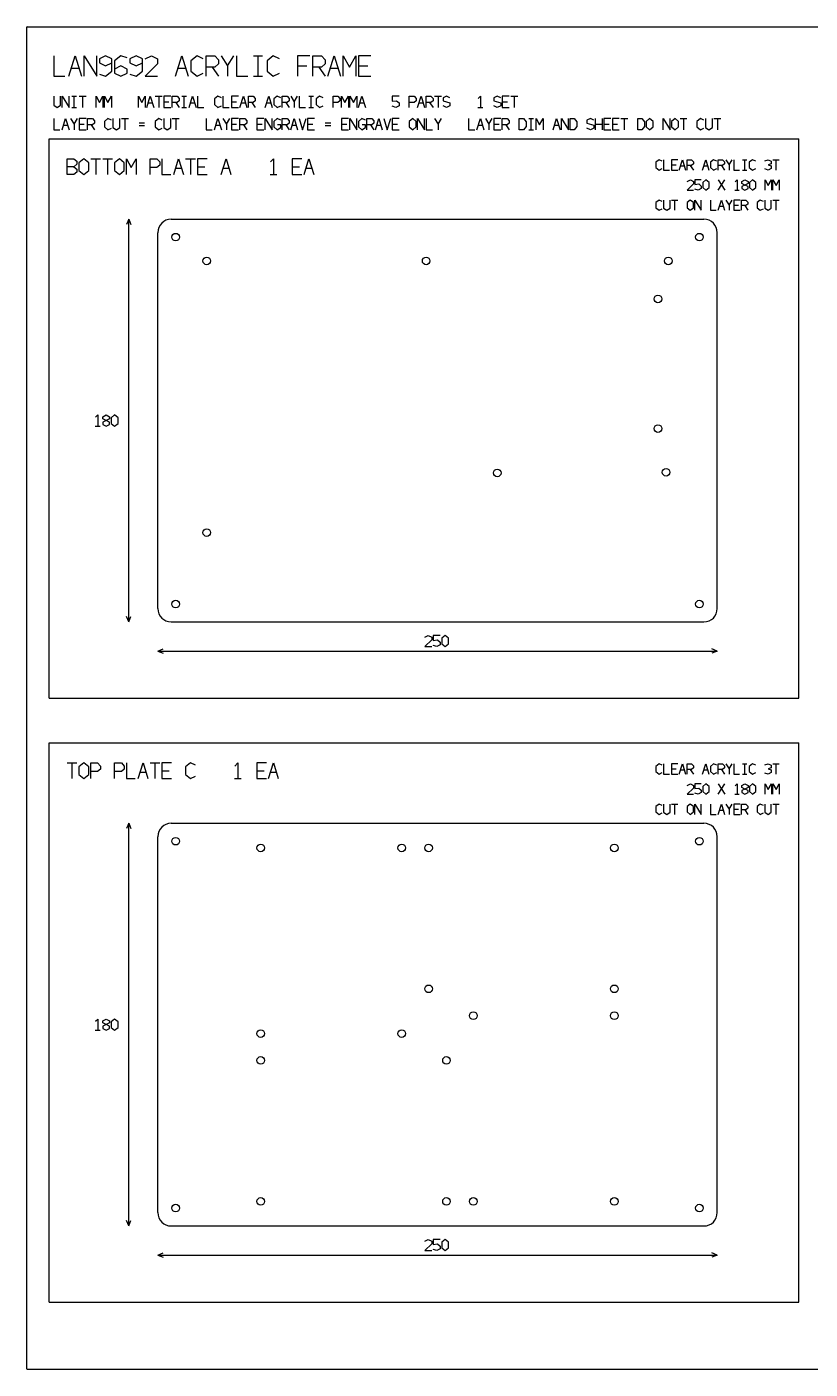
# Model space of a CAD drawing. Header units: millimetres. Extents: x 0 to 700, y 0 to 600.
# Drawn here: x 0 to 350, y 0 to 600 of the extents above; entities that cross this region are included whole.
import ezdxf

# ---------------------------------------------------------------- set-up
doc = ezdxf.new("R2010")
doc.units = ezdxf.units.MM

msp = doc.modelspace()

# ---------------------------------------------------------------- linework, layer by layer
at = {"layer": 'CUT'}
for p, q in [((64.5, 514), (302.5, 514)), ((58.5, 340), (58.5, 508)), ((308.5, 340), (308.5, 508)), ((64.5, 334), (302.5, 334)), ((64.5, 244), (302.5, 244)), ((58.5, 70), (58.5, 238)), ((308.5, 70), (308.5, 238)), ((64.5, 64), (302.5, 64))]:
    msp.add_line(p, q, dxfattribs=at)
for centre in [(66.5, 506), (300.5, 506), (80.376, 495.374), (178.42, 495.374), (286.624, 495.374), (282.007, 478.4), (282.007, 420.4), (210.17, 400.632), (285.608, 400.886), (80.376, 373.962), (66.5, 342), (300.5, 342), (66.5, 236), (104.5, 233), (167.5, 233), (179.5, 233), (262.5, 233), (300.5, 236), (179.5, 170), (262.5, 170), (199.5, 158), (262.5, 158), (104.5, 150), (167.5, 150), (104.5, 138), (187.5, 138), (66.5, 72), (104.5, 75), (187.5, 75), (199.5, 75), (262.5, 75), (300.5, 72)]:
    msp.add_circle(centre, 1.7, dxfattribs=at)
for centre, start, end in [((64.5, 508), 90, 180), ((302.5, 508), 0, 90), ((64.5, 340), 180, 270), ((302.5, 340), 270, 360), ((64.5, 238), 90, 180), ((302.5, 238), 0, 90), ((64.5, 70), 180, 270), ((302.5, 70), 270, 360)]:
    msp.add_arc(centre, 6, start, end, dxfattribs=at)
at = {"layer": 'DIM'}
for p, q in [((12, 587), (12, 578)), ((18.8076, 578), (21.5976, 587)), ((21.5976, 587), (24.3876, 578)), ((25.6152, 578), (25.6152, 587)), ((25.6152, 587), (31.1952, 578)), ((31.1952, 578), (31.1952, 587)), ((35.2128, 587), (32.4228, 585.65)), ((32.4228, 585.65), (32.4228, 583.85)), ((32.4228, 583.85), (35.2128, 582.5)), ((38.0028, 585.65), (35.2128, 587)), ((35.2128, 582.5), (38.0028, 583.85)), ((38.0028, 580.25), (38.0028, 585.65)), ((42.0204, 587), (39.2304, 584.75)), ((39.2304, 584.75), (39.2304, 579.35)), ((42.0204, 582.5), (39.2304, 581.15)), ((44.8104, 586.1), (42.0204, 587)), ((44.8104, 581.15), (42.0204, 582.5)), ((48.828, 587), (46.038, 585.65)), ((46.038, 585.65), (46.038, 583.85)), ((46.038, 583.85), (48.828, 582.5)), ((51.618, 585.65), (48.828, 587)), ((48.828, 582.5), (51.618, 583.85)), ((51.618, 580.25), (51.618, 585.65)), ((52.8456, 585.65), (55.6356, 587)), ((58.4256, 583.4), (52.8456, 578)), ((55.6356, 587), (58.4256, 585.65)), ((58.4256, 585.65), (58.4256, 583.4)), ((66.4608, 578), (69.2508, 587)), ((69.2508, 587), (72.0408, 578)), ((76.0584, 587), (73.2684, 584.75)), ((73.2684, 584.75), (73.2684, 580.25)), ((78.8484, 585.65), (76.0584, 587)), ((80.076, 578), (80.076, 587)), ((80.076, 587), (83.982, 587)), ((83.982, 582.05), (80.076, 582.05)), ((82.866, 582.05), (85.656, 578)), ((83.982, 587), (85.656, 585.2)), ((85.656, 583.4), (83.982, 582.05)), ((85.656, 585.2), (85.656, 583.4)), ((86.8836, 587), (89.6736, 582.5)), ((89.6736, 582.5), (92.4636, 587)), ((89.6736, 582.5), (89.6736, 578)), ((93.6912, 587), (93.6912, 578)), ((101.3358, 587), (105.2418, 587)), ((103.2888, 578), (103.2888, 587)), ((110.0964, 587), (107.3064, 584.75)), ((107.3064, 584.75), (107.3064, 580.25)), ((112.8864, 585.65), (110.0964, 587)), ((126.5016, 587), (120.9216, 587)), ((120.9216, 587), (120.9216, 578)), ((120.9216, 582.5), (125.1066, 582.5)), ((127.7292, 578), (127.7292, 587)), ((127.7292, 587), (131.6352, 587)), ((131.6352, 582.05), (127.7292, 582.05)), ((130.5192, 582.05), (133.3092, 578)), ((131.6352, 587), (133.3092, 585.2)), ((133.3092, 583.4), (131.6352, 582.05)), ((133.3092, 585.2), (133.3092, 583.4)), ((134.5368, 578), (137.3268, 587)), ((137.3268, 587), (140.1168, 578)), ((141.3444, 578), (141.3444, 587)), ((141.3444, 587), (144.1344, 582.05)), ((144.1344, 582.05), (146.9244, 587)), ((146.9244, 587), (146.9244, 578)), ((153.732, 587), (148.152, 587)), ((148.152, 587), (148.152, 578)), ((148.152, 582.5), (152.337, 582.5)), ((12, 578), (17.022, 578)), ((20.0352, 581.6), (23.16, 581.6)), ((32.4228, 578.9), (35.2128, 578)), ((35.2128, 578), (38.0028, 580.25)), ((39.2304, 579.35), (42.0204, 578)), ((42.0204, 578), (44.8104, 579.35)), ((44.8104, 579.35), (44.8104, 581.15)), ((46.038, 578.9), (48.828, 578)), ((48.828, 578), (51.618, 580.25)), ((52.8456, 578), (58.4256, 578)), ((67.6884, 581.6), (70.8132, 581.6)), ((73.2684, 580.25), (76.0584, 578)), ((76.0584, 578), (78.8484, 579.35)), ((93.6912, 578), (98.7132, 578)), ((101.3358, 578), (105.2418, 578)), ((107.3064, 580.25), (110.0964, 578)), ((110.0964, 578), (112.8864, 579.35)), ((135.7644, 581.6), (138.8892, 581.6)), ((148.152, 578), (153.732, 578)), ((12, 569), (12, 565)), ((12, 565), (13.55, 564)), ((13.55, 564), (15.1, 565)), ((15.1, 565), (15.1, 569)), ((15.782, 564), (15.782, 569)), ((15.782, 569), (18.882, 564)), ((18.882, 564), (18.882, 569)), ((20.029, 569), (22.199, 569)), ((20.029, 564), (22.199, 564)), ((21.114, 564), (21.114, 569)), ((23.346, 569), (26.446, 569)), ((24.896, 569), (24.896, 564)), ((30.91, 564), (30.91, 569)), ((30.91, 569), (32.46, 566.25)), ((32.46, 566.25), (34.01, 569)), ((34.01, 569), (34.01, 564)), ((34.692, 564), (34.692, 569)), ((34.692, 569), (36.242, 566.25)), ((36.242, 566.25), (37.792, 569)), ((37.792, 569), (37.792, 564)), ((49.82, 564), (49.82, 569)), ((49.82, 569), (51.37, 566.25)), ((51.37, 566.25), (52.92, 569)), ((52.92, 569), (52.92, 564)), ((53.602, 564), (55.152, 569)), ((54.284, 566), (56.02, 566)), ((55.152, 569), (56.702, 564)), ((57.384, 569), (60.484, 569)), ((58.934, 569), (58.934, 564)), ((64.266, 569), (61.166, 569)), ((61.166, 569), (61.166, 564)), ((61.166, 566.5), (63.491, 566.5)), ((61.166, 564), (64.266, 564)), ((64.948, 564), (64.948, 569)), ((64.948, 569), (67.118, 569)), ((67.118, 566.25), (64.948, 566.25)), ((66.498, 566.25), (68.048, 564)), ((67.118, 569), (68.048, 568)), ((68.048, 567), (67.118, 566.25)), ((68.048, 568), (68.048, 567)), ((69.195, 569), (71.365, 569)), ((69.195, 564), (71.365, 564)), ((70.28, 564), (70.28, 569)), ((72.512, 564), (74.062, 569)), ((73.194, 566), (74.93, 566)), ((74.062, 569), (75.612, 564)), ((76.294, 569), (76.294, 564)), ((76.294, 564), (79.084, 564)), ((85.408, 569), (83.858, 567.75)), ((83.858, 567.75), (83.858, 565.25)), ((83.858, 565.25), (85.408, 564)), ((86.958, 568.25), (85.408, 569)), ((85.408, 564), (86.958, 564.75)), ((87.64, 569), (87.64, 564)), ((87.64, 564), (90.43, 564)), ((94.522, 569), (91.422, 569)), ((91.422, 569), (91.422, 564)), ((91.422, 566.5), (93.747, 566.5)), ((91.422, 564), (94.522, 564)), ((95.204, 564), (96.754, 569)), ((95.886, 566), (97.622, 566)), ((96.754, 569), (98.304, 564)), ((98.986, 564), (98.986, 569)), ((98.986, 569), (101.156, 569)), ((101.156, 566.25), (98.986, 566.25)), ((100.536, 566.25), (102.086, 564)), ((101.156, 569), (102.086, 568)), ((102.086, 567), (101.156, 566.25)), ((102.086, 568), (102.086, 567)), ((106.55, 564), (108.1, 569)), ((107.232, 566), (108.968, 566)), ((108.1, 569), (109.65, 564)), ((111.882, 569), (110.332, 567.75)), ((110.332, 567.75), (110.332, 565.25)), ((110.332, 565.25), (111.882, 564)), ((113.432, 568.25), (111.882, 569)), ((111.882, 564), (113.432, 564.75)), ((114.114, 564), (114.114, 569)), ((114.114, 569), (116.284, 569)), ((116.284, 566.25), (114.114, 566.25)), ((115.664, 566.25), (117.214, 564)), ((116.284, 569), (117.214, 568)), ((117.214, 567), (116.284, 566.25)), ((117.214, 568), (117.214, 567)), ((117.896, 569), (119.446, 566.5)), ((119.446, 566.5), (120.996, 569)), ((119.446, 566.5), (119.446, 564)), ((121.678, 569), (121.678, 564)), ((121.678, 564), (124.468, 564)), ((125.925, 569), (128.095, 569)), ((125.925, 564), (128.095, 564)), ((127.01, 564), (127.01, 569)), ((130.792, 569), (129.242, 567.75)), ((129.242, 567.75), (129.242, 565.25)), ((129.242, 565.25), (130.792, 564)), ((132.342, 568.25), (130.792, 569)), ((130.792, 564), (132.342, 564.75)), ((136.806, 564), (136.806, 569)), ((136.806, 569), (138.976, 569)), ((138.976, 566.25), (136.806, 566.25)), ((138.976, 569), (139.906, 568)), ((139.906, 567), (138.976, 566.25)), ((139.906, 568), (139.906, 567)), ((140.588, 564), (140.588, 569)), ((140.588, 569), (142.138, 566.25)), ((142.138, 566.25), (143.688, 569)), ((143.688, 569), (143.688, 564)), ((144.37, 564), (144.37, 569)), ((144.37, 569), (145.92, 566.25)), ((145.92, 566.25), (147.47, 569)), ((147.47, 569), (147.47, 564)), ((148.152, 564), (149.702, 569)), ((148.834, 566), (150.57, 566)), ((149.702, 569), (151.252, 564)), ((166.38, 569), (163.28, 569)), ((163.28, 569), (163.28, 566.75)), ((163.28, 566.75), (165.14, 567)), ((164.83, 564), (163.28, 564.5)), ((166.38, 564.75), (164.83, 564)), ((165.14, 567), (166.38, 566)), ((166.38, 566), (166.38, 564.75)), ((170.844, 564), (170.844, 569)), ((170.844, 569), (173.014, 569)), ((173.014, 566.25), (170.844, 566.25)), ((173.014, 569), (173.944, 568)), ((173.944, 567), (173.014, 566.25)), ((173.944, 568), (173.944, 567)), ((174.626, 564), (176.176, 569)), ((175.308, 566), (177.044, 566)), ((176.176, 569), (177.726, 564)), ((178.408, 564), (178.408, 569)), ((178.408, 569), (180.578, 569)), ((180.578, 566.25), (178.408, 566.25)), ((179.958, 566.25), (181.508, 564)), ((180.578, 569), (181.508, 568)), ((181.508, 567), (180.578, 566.25)), ((181.508, 568), (181.508, 567)), ((182.19, 569), (185.29, 569)), ((183.74, 569), (183.74, 564)), ((187.522, 569), (185.972, 568.25)), ((185.972, 568.25), (185.972, 567)), ((185.972, 567), (189.072, 566)), ((187.522, 564), (185.972, 564.75)), ((189.072, 568.25), (187.522, 569)), ((189.072, 564.75), (187.522, 564)), ((189.072, 566), (189.072, 564.75)), ((201.565, 564), (203.735, 564)), ((201.72, 568), (202.65, 569)), ((202.65, 569), (202.65, 564)), ((210.214, 569), (208.664, 568.25)), ((208.664, 568.25), (208.664, 567)), ((208.664, 567), (211.764, 566)), ((210.214, 564), (208.664, 564.75)), ((211.764, 568.25), (210.214, 569)), ((211.764, 564.75), (210.214, 564)), ((211.764, 566), (211.764, 564.75)), ((215.546, 569), (212.446, 569)), ((212.446, 569), (212.446, 564)), ((212.446, 566.5), (214.771, 566.5)), ((212.446, 564), (215.546, 564)), ((216.228, 569), (219.328, 569)), ((217.778, 569), (217.778, 564)), ((12, 559), (12, 554)), ((15.782, 554), (17.332, 559)), ((17.332, 559), (18.882, 554)), ((19.564, 559), (21.114, 556.5)), ((21.114, 556.5), (22.664, 559)), ((26.446, 559), (23.346, 559)), ((23.346, 559), (23.346, 554)), ((27.128, 554), (27.128, 559)), ((27.128, 559), (29.298, 559)), ((29.298, 559), (30.228, 558)), ((30.228, 558), (30.228, 557)), ((36.242, 559), (34.692, 557.75)), ((37.792, 558.25), (36.242, 559)), ((38.474, 559), (38.474, 555)), ((41.574, 555), (41.574, 559)), ((42.256, 559), (45.356, 559)), ((43.806, 559), (43.806, 554)), ((58.934, 559), (57.384, 557.75)), ((60.484, 558.25), (58.934, 559)), ((61.166, 559), (61.166, 555)), ((64.266, 555), (64.266, 559)), ((64.948, 559), (68.048, 559)), ((66.498, 559), (66.498, 554)), ((80.076, 559), (80.076, 554)), ((83.858, 554), (85.408, 559)), ((85.408, 559), (86.958, 554)), ((87.64, 559), (89.19, 556.5)), ((89.19, 556.5), (90.74, 559)), ((94.522, 559), (91.422, 559)), ((91.422, 559), (91.422, 554)), ((95.204, 554), (95.204, 559)), ((95.204, 559), (97.374, 559)), ((97.374, 559), (98.304, 558)), ((98.304, 558), (98.304, 557)), ((105.868, 559), (102.768, 559)), ((102.768, 559), (102.768, 554)), ((106.55, 554), (106.55, 559)), ((106.55, 559), (109.65, 554)), ((109.65, 554), (109.65, 559)), ((111.882, 559), (110.332, 557.75)), ((113.432, 558.25), (111.882, 559)), ((114.114, 554), (114.114, 559)), ((114.114, 559), (116.284, 559)), ((116.284, 559), (117.214, 558)), ((117.214, 558), (117.214, 557)), ((117.896, 554), (119.446, 559)), ((119.446, 559), (120.996, 554)), ((121.678, 559), (123.228, 554)), ((123.228, 554), (124.778, 559)), ((128.56, 559), (125.46, 559)), ((125.46, 559), (125.46, 554)), ((143.688, 559), (140.588, 559)), ((140.588, 559), (140.588, 554)), ((144.37, 554), (144.37, 559)), ((144.37, 559), (147.47, 554)), ((147.47, 554), (147.47, 559)), ((149.702, 559), (148.152, 557.75)), ((151.252, 558.25), (149.702, 559)), ((151.934, 554), (151.934, 559)), ((151.934, 559), (154.104, 559)), ((154.104, 559), (155.034, 558)), ((155.034, 558), (155.034, 557)), ((155.716, 554), (157.266, 559)), ((157.266, 559), (158.816, 554)), ((159.498, 559), (161.048, 554)), ((161.048, 554), (162.598, 559)), ((166.38, 559), (163.28, 559)), ((163.28, 559), (163.28, 554)), ((172.394, 559), (170.844, 557.75)), ((173.944, 557.75), (172.394, 559)), ((174.626, 554), (174.626, 559)), ((174.626, 559), (177.726, 554)), ((177.726, 554), (177.726, 559)), ((178.408, 559), (178.408, 554)), ((182.19, 559), (183.74, 556.5)), ((183.74, 556.5), (185.29, 559)), ((197.318, 559), (197.318, 554)), ((201.1, 554), (202.65, 559)), ((202.65, 559), (204.2, 554)), ((204.882, 559), (206.432, 556.5)), ((206.432, 556.5), (207.982, 559)), ((211.764, 559), (208.664, 559)), ((208.664, 559), (208.664, 554)), ((212.446, 554), (212.446, 559)), ((212.446, 559), (214.616, 559)), ((214.616, 559), (215.546, 558)), ((215.546, 558), (215.546, 557)), ((220.01, 554), (220.01, 559)), ((220.01, 559), (221.87, 559)), ((221.87, 559), (223.11, 557.5)), ((224.257, 559), (226.427, 559)), ((225.342, 554), (225.342, 559)), ((227.574, 554), (227.574, 559)), ((227.574, 559), (229.124, 556.25)), ((229.124, 556.25), (230.674, 559)), ((230.674, 559), (230.674, 554)), ((235.138, 554), (236.688, 559)), ((236.688, 559), (238.238, 554)), ((238.92, 554), (238.92, 559)), ((238.92, 559), (242.02, 554)), ((242.02, 554), (242.02, 559)), ((242.702, 554), (242.702, 559)), ((242.702, 559), (244.562, 559)), ((244.562, 559), (245.802, 557.5)), ((251.816, 559), (250.266, 558.25)), ((250.266, 558.25), (250.266, 557)), ((253.366, 558.25), (251.816, 559)), ((254.048, 554), (254.048, 559)), ((257.148, 554), (257.148, 559)), ((260.93, 559), (257.83, 559)), ((257.83, 559), (257.83, 554)), ((264.712, 559), (261.612, 559)), ((261.612, 559), (261.612, 554)), ((265.394, 559), (268.494, 559)), ((266.944, 559), (266.944, 554)), ((272.958, 554), (272.958, 559)), ((272.958, 559), (274.818, 559)), ((274.818, 559), (276.058, 557.5)), ((278.29, 559), (276.74, 557.75)), ((279.84, 557.75), (278.29, 559)), ((284.304, 554), (284.304, 559)), ((284.304, 559), (287.404, 554)), ((287.404, 554), (287.404, 559)), ((289.636, 559), (288.086, 557.75)), ((291.186, 557.75), (289.636, 559)), ((291.868, 559), (294.968, 559)), ((293.418, 559), (293.418, 554)), ((300.982, 559), (299.432, 557.75)), ((302.532, 558.25), (300.982, 559)), ((303.214, 559), (303.214, 555)), ((306.314, 555), (306.314, 559)), ((306.996, 559), (310.096, 559)), ((308.546, 559), (308.546, 554)), ((12, 554), (14.79, 554)), ((16.464, 556), (18.2, 556)), ((21.114, 556.5), (21.114, 554)), ((23.346, 556.5), (25.671, 556.5)), ((23.346, 554), (26.446, 554)), ((29.298, 556.25), (27.128, 556.25)), ((28.678, 556.25), (30.228, 554)), ((30.228, 557), (29.298, 556.25)), ((34.692, 557.75), (34.692, 555.25)), ((34.692, 555.25), (36.242, 554)), ((36.242, 554), (37.792, 554.75)), ((38.474, 555), (40.024, 554)), ((40.024, 554), (41.574, 555)), ((50.13, 557.1), (52.61, 557.1)), ((50.13, 555.9), (52.61, 555.9)), ((57.384, 557.75), (57.384, 555.25)), ((57.384, 555.25), (58.934, 554)), ((58.934, 554), (60.484, 554.75)), ((61.166, 555), (62.716, 554)), ((62.716, 554), (64.266, 555)), ((80.076, 554), (82.866, 554)), ((84.54, 556), (86.276, 556)), ((89.19, 556.5), (89.19, 554)), ((91.422, 556.5), (93.747, 556.5)), ((91.422, 554), (94.522, 554)), ((97.374, 556.25), (95.204, 556.25)), ((96.754, 556.25), (98.304, 554)), ((98.304, 557), (97.374, 556.25)), ((102.768, 556.5), (105.093, 556.5)), ((102.768, 554), (105.868, 554)), ((110.332, 557.75), (110.332, 555.25)), ((110.332, 555.25), (111.882, 554)), ((111.882, 554), (113.432, 555)), ((113.432, 556.25), (112.037, 556.25)), ((113.432, 555), (113.432, 556.25)), ((116.284, 556.25), (114.114, 556.25)), ((115.664, 556.25), (117.214, 554)), ((117.214, 557), (116.284, 556.25)), ((118.578, 556), (120.314, 556)), ((125.46, 556.5), (127.785, 556.5)), ((125.46, 554), (128.56, 554)), ((133.334, 557.1), (135.814, 557.1)), ((133.334, 555.9), (135.814, 555.9)), ((140.588, 556.5), (142.913, 556.5)), ((140.588, 554), (143.688, 554)), ((148.152, 557.75), (148.152, 555.25)), ((148.152, 555.25), (149.702, 554)), ((149.702, 554), (151.252, 555)), ((151.252, 556.25), (149.857, 556.25)), ((151.252, 555), (151.252, 556.25)), ((154.104, 556.25), (151.934, 556.25)), ((153.484, 556.25), (155.034, 554)), ((155.034, 557), (154.104, 556.25)), ((156.398, 556), (158.134, 556)), ((163.28, 556.5), (165.605, 556.5)), ((163.28, 554), (166.38, 554)), ((170.844, 557.75), (170.844, 555.25)), ((170.844, 555.25), (172.394, 554)), ((172.394, 554), (173.944, 555.25)), ((173.944, 555.25), (173.944, 557.75)), ((178.408, 554), (181.198, 554)), ((183.74, 556.5), (183.74, 554)), ((197.318, 554), (200.108, 554)), ((201.782, 556), (203.518, 556)), ((206.432, 556.5), (206.432, 554)), ((208.664, 556.5), (210.989, 556.5)), ((208.664, 554), (211.764, 554)), ((214.616, 556.25), (212.446, 556.25)), ((213.996, 556.25), (215.546, 554)), ((215.546, 557), (214.616, 556.25)), ((221.87, 554), (220.01, 554)), ((223.11, 555.5), (221.87, 554)), ((223.11, 557.5), (223.11, 555.5)), ((224.257, 554), (226.427, 554)), ((235.82, 556), (237.556, 556)), ((244.562, 554), (242.702, 554)), ((245.802, 555.5), (244.562, 554)), ((245.802, 557.5), (245.802, 555.5)), ((250.266, 557), (253.366, 556)), ((251.816, 554), (250.266, 554.75)), ((253.366, 554.75), (251.816, 554)), ((253.366, 556), (253.366, 554.75)), ((254.048, 556.5), (257.148, 556.5)), ((257.83, 556.5), (260.155, 556.5)), ((257.83, 554), (260.93, 554)), ((261.612, 556.5), (263.937, 556.5)), ((261.612, 554), (264.712, 554)), ((274.818, 554), (272.958, 554)), ((276.058, 555.5), (274.818, 554)), ((276.058, 557.5), (276.058, 555.5)), ((276.74, 557.75), (276.74, 555.25)), ((276.74, 555.25), (278.29, 554)), ((278.29, 554), (279.84, 555.25)), ((279.84, 555.25), (279.84, 557.75)), ((288.086, 557.75), (288.086, 555.25)), ((288.086, 555.25), (289.636, 554)), ((289.636, 554), (291.186, 555.25)), ((291.186, 555.25), (291.186, 557.75)), ((299.432, 557.75), (299.432, 555.25)), ((299.432, 555.25), (300.982, 554)), ((300.982, 554), (302.532, 554.75)), ((303.214, 555), (304.764, 554)), ((304.764, 554), (306.314, 555)), ((10, 550), (345, 550)), ((10, 300), (10, 550)), ((345, 300), (345, 550)), ((18, 534), (18, 541)), ((18, 541), (21.038, 541)), ((21.038, 541), (22.34, 539.95)), ((25.4648, 541), (23.2948, 539.25)), ((27.6348, 539.25), (25.4648, 541)), ((28.5896, 541), (32.9296, 541)), ((30.7596, 541), (30.7596, 534)), ((33.8844, 541), (38.2244, 541)), ((36.0544, 541), (36.0544, 534)), ((41.3492, 541), (39.1792, 539.25)), ((43.5192, 539.25), (41.3492, 541)), ((44.474, 534), (44.474, 541)), ((44.474, 541), (46.644, 537.15)), ((46.644, 537.15), (48.814, 541)), ((48.814, 541), (48.814, 534)), ((55.0636, 534), (55.0636, 541)), ((55.0636, 541), (58.1016, 541)), ((58.1016, 541), (59.4036, 539.6)), ((60.3584, 541), (60.3584, 534)), ((65.6532, 534), (67.8232, 541)), ((67.8232, 541), (69.9932, 534)), ((70.948, 541), (75.288, 541)), ((73.118, 541), (73.118, 534)), ((80.5828, 541), (76.2428, 541)), ((76.2428, 541), (76.2428, 534)), ((86.8324, 534), (89.0024, 541)), ((89.0024, 541), (91.1724, 534)), ((108.8796, 539.6), (110.1816, 541)), ((110.1816, 541), (110.1816, 534)), ((122.9412, 541), (118.6012, 541)), ((118.6012, 541), (118.6012, 534)), ((123.896, 534), (126.066, 541)), ((126.066, 541), (128.236, 534)), ((282.49, 540.6), (281.064, 539.45)), ((283.916, 539.91), (282.49, 540.6)), ((284.5434, 540.6), (284.5434, 536)), ((290.8749, 540.6), (288.0229, 540.6)), ((288.0229, 540.6), (288.0229, 536)), ((291.5023, 536), (292.9283, 540.6)), ((292.9283, 540.6), (294.3543, 536)), ((294.9818, 536), (294.9818, 540.6)), ((294.9818, 540.6), (296.9782, 540.6)), ((296.9782, 540.6), (297.8338, 539.68)), ((301.9406, 536), (303.3666, 540.6)), ((303.3666, 540.6), (304.7926, 536)), ((306.8461, 540.6), (305.4201, 539.45)), ((308.2721, 539.91), (306.8461, 540.6)), ((308.8995, 536), (308.8995, 540.6)), ((308.8995, 540.6), (310.8959, 540.6)), ((310.8959, 540.6), (311.7515, 539.68)), ((312.379, 540.6), (313.805, 538.3)), ((313.805, 538.3), (315.231, 540.6)), ((315.8584, 540.6), (315.8584, 536)), ((319.7656, 540.6), (321.762, 540.6)), ((320.7638, 536), (320.7638, 540.6)), ((324.2433, 540.6), (322.8173, 539.45)), ((325.6693, 539.91), (324.2433, 540.6)), ((329.7762, 540.14), (331.2022, 540.6)), ((331.2022, 540.6), (332.6282, 539.91)), ((333.2556, 540.6), (336.1076, 540.6)), ((334.6816, 540.6), (334.6816, 536)), ((21.038, 537.5), (18, 537.5)), ((21.038, 534), (18, 534)), ((22.34, 538.55), (21.038, 537.5)), ((21.038, 537.5), (22.34, 536.45)), ((22.34, 535.05), (21.038, 534)), ((22.34, 539.95), (22.34, 538.55)), ((22.34, 536.45), (22.34, 535.05)), ((23.2948, 539.25), (23.2948, 535.75)), ((23.2948, 535.75), (25.4648, 534)), ((25.4648, 534), (27.6348, 535.75)), ((27.6348, 535.75), (27.6348, 539.25)), ((39.1792, 539.25), (39.1792, 535.75)), ((39.1792, 535.75), (41.3492, 534)), ((41.3492, 534), (43.5192, 535.75)), ((43.5192, 535.75), (43.5192, 539.25)), ((58.1016, 537.15), (55.0636, 537.15)), ((59.4036, 538.2), (58.1016, 537.15)), ((59.4036, 539.6), (59.4036, 538.2)), ((60.3584, 534), (64.2644, 534)), ((66.608, 536.8), (69.0384, 536.8)), ((76.2428, 537.5), (79.4978, 537.5)), ((76.2428, 534), (80.5828, 534)), ((87.7872, 536.8), (90.2176, 536.8)), ((108.6626, 534), (111.7006, 534)), ((118.6012, 537.5), (121.8562, 537.5)), ((118.6012, 534), (122.9412, 534)), ((124.8508, 536.8), (127.2812, 536.8)), ((281.064, 539.45), (281.064, 537.15)), ((281.064, 537.15), (282.49, 536)), ((282.49, 536), (283.916, 536.69)), ((284.5434, 536), (287.1102, 536)), ((288.0229, 538.3), (290.1619, 538.3)), ((288.0229, 536), (290.8749, 536)), ((292.1298, 537.84), (293.7269, 537.84)), ((296.9782, 538.07), (294.9818, 538.07)), ((296.4078, 538.07), (297.8338, 536)), ((297.8338, 538.76), (296.9782, 538.07)), ((297.8338, 539.68), (297.8338, 538.76)), ((302.5681, 537.84), (304.1652, 537.84)), ((305.4201, 539.45), (305.4201, 537.15)), ((305.4201, 537.15), (306.8461, 536)), ((306.8461, 536), (308.2721, 536.69)), ((310.8959, 538.07), (308.8995, 538.07)), ((310.3255, 538.07), (311.7515, 536)), ((311.7515, 538.76), (310.8959, 538.07)), ((311.7515, 539.68), (311.7515, 538.76)), ((313.805, 538.3), (313.805, 536)), ((315.8584, 536), (318.4252, 536)), ((319.7656, 536), (321.762, 536)), ((322.8173, 539.45), (322.8173, 537.15)), ((322.8173, 537.15), (324.2433, 536)), ((324.2433, 536), (325.6693, 536.69)), ((331.2022, 536), (329.7762, 536.46)), ((332.6282, 538.76), (331.2022, 538.3)), ((331.2022, 538.3), (332.6282, 537.84)), ((332.6282, 536.69), (331.2022, 536)), ((332.6282, 539.91), (332.6282, 538.76)), ((332.6282, 537.84), (332.6282, 536.69)), ((295.048, 530.91), (296.474, 531.6)), ((297.9, 529.76), (295.048, 527)), ((296.474, 531.6), (297.9, 530.91)), ((297.9, 530.91), (297.9, 529.76)), ((301.3794, 531.6), (298.5274, 531.6)), ((298.5274, 531.6), (298.5274, 529.53)), ((298.5274, 529.53), (300.2386, 529.76)), ((300.2386, 529.76), (301.3794, 528.84)), ((301.3794, 528.84), (301.3794, 527.69)), ((303.4329, 531.6), (302.0069, 530.45)), ((302.0069, 530.45), (302.0069, 528.15)), ((302.0069, 528.15), (303.4329, 527)), ((304.8589, 530.45), (303.4329, 531.6)), ((303.4329, 527), (304.8589, 528.15)), ((304.8589, 528.15), (304.8589, 530.45)), ((308.9658, 527), (311.8178, 531.6)), ((308.9658, 531.6), (311.8178, 527)), ((316.495, 530.68), (317.3506, 531.6)), ((317.3506, 531.6), (317.3506, 527)), ((319.4041, 530.91), (320.8301, 531.6)), ((319.4041, 529.99), (319.4041, 530.91)), ((320.8301, 529.3), (319.4041, 529.99)), ((320.8301, 529.3), (319.4041, 528.61)), ((319.4041, 528.61), (319.4041, 527.69)), ((320.8301, 531.6), (322.2561, 530.91)), ((322.2561, 529.99), (320.8301, 529.3)), ((322.2561, 528.61), (320.8301, 529.3)), ((322.2561, 530.91), (322.2561, 529.99)), ((322.2561, 527.69), (322.2561, 528.61)), ((324.3095, 531.6), (322.8835, 530.45)), ((322.8835, 530.45), (322.8835, 528.15)), ((322.8835, 528.15), (324.3095, 527)), ((325.7355, 530.45), (324.3095, 531.6)), ((324.3095, 527), (325.7355, 528.15)), ((325.7355, 528.15), (325.7355, 530.45)), ((329.8424, 527), (329.8424, 531.6)), ((329.8424, 531.6), (331.2684, 529.07)), ((331.2684, 529.07), (332.6944, 531.6)), ((332.6944, 531.6), (332.6944, 527)), ((333.3218, 527), (333.3218, 531.6)), ((333.3218, 531.6), (334.7478, 529.07)), ((334.7478, 529.07), (336.1738, 531.6)), ((336.1738, 531.6), (336.1738, 527)), ((282.49, 522.6), (281.064, 521.45)), ((283.916, 521.91), (282.49, 522.6)), ((284.5434, 522.6), (284.5434, 518.92)), ((287.3954, 518.92), (287.3954, 522.6)), ((288.0229, 522.6), (290.8749, 522.6)), ((289.4489, 522.6), (289.4489, 518)), ((296.4078, 522.6), (294.9818, 521.45)), ((295.048, 527), (297.9, 527)), ((297.8338, 521.45), (296.4078, 522.6)), ((298.4612, 518), (298.4612, 522.6)), ((298.4612, 522.6), (301.3132, 518)), ((299.9534, 527), (298.5274, 527.46)), ((301.3794, 527.69), (299.9534, 527)), ((301.3132, 518), (301.3132, 522.6)), ((305.4201, 522.6), (305.4201, 518)), ((308.8995, 518), (310.3255, 522.6)), ((310.3255, 522.6), (311.7515, 518)), ((312.379, 522.6), (313.805, 520.3)), ((313.805, 520.3), (315.231, 522.6)), ((318.7104, 522.6), (315.8584, 522.6)), ((315.8584, 522.6), (315.8584, 518)), ((316.3524, 527), (318.3488, 527)), ((319.3378, 518), (319.3378, 522.6)), ((319.3378, 522.6), (321.3342, 522.6)), ((319.4041, 527.69), (320.8301, 527)), ((320.8301, 527), (322.2561, 527.69)), ((321.3342, 522.6), (322.1898, 521.68)), ((327.7227, 522.6), (326.2967, 521.45)), ((329.1487, 521.91), (327.7227, 522.6)), ((329.7762, 522.6), (329.7762, 518.92)), ((332.6282, 518.92), (332.6282, 522.6)), ((333.2556, 522.6), (336.1076, 522.6)), ((334.6816, 522.6), (334.6816, 518)), ((281.064, 521.45), (281.064, 519.15)), ((281.064, 519.15), (282.49, 518)), ((282.49, 518), (283.916, 518.69)), ((284.5434, 518.92), (285.9694, 518)), ((285.9694, 518), (287.3954, 518.92)), ((294.9818, 521.45), (294.9818, 519.15)), ((294.9818, 519.15), (296.4078, 518)), ((296.4078, 518), (297.8338, 519.15)), ((297.8338, 519.15), (297.8338, 521.45)), ((305.4201, 518), (307.9869, 518)), ((309.527, 519.84), (311.1241, 519.84)), ((313.805, 520.3), (313.805, 518)), ((315.8584, 520.3), (317.9974, 520.3)), ((315.8584, 518), (318.7104, 518)), ((321.3342, 520.07), (319.3378, 520.07)), ((320.7638, 520.07), (322.1898, 518)), ((322.1898, 520.76), (321.3342, 520.07)), ((322.1898, 521.68), (322.1898, 520.76)), ((326.2967, 521.45), (326.2967, 519.15)), ((326.2967, 519.15), (327.7227, 518)), ((327.7227, 518), (329.1487, 518.69)), ((329.7762, 518.92), (331.2022, 518)), ((331.2022, 518), (332.6282, 518.92)), ((45.5, 514), (44.54, 511.6)), ((45.5, 334), (45.5, 514)), ((45.5, 514), (46.46, 511.6)), ((30.72, 425.5), (31.65, 426.5)), ((31.65, 426.5), (31.65, 421.5)), ((33.882, 425.75), (35.432, 426.5)), ((35.432, 426.5), (36.982, 425.75)), ((39.214, 426.5), (37.664, 425.25)), ((40.764, 425.25), (39.214, 426.5)), ((30.565, 421.5), (32.735, 421.5)), ((33.882, 424.75), (33.882, 425.75)), ((35.432, 424), (33.882, 424.75)), ((35.432, 424), (33.882, 423.25)), ((33.882, 423.25), (33.882, 422.25)), ((33.882, 422.25), (35.432, 421.5)), ((36.982, 424.75), (35.432, 424)), ((36.982, 423.25), (35.432, 424)), ((35.432, 421.5), (36.982, 422.25)), ((36.982, 425.75), (36.982, 424.75)), ((36.982, 422.25), (36.982, 423.25)), ((37.664, 425.25), (37.664, 422.75)), ((37.664, 422.75), (39.214, 421.5)), ((39.214, 421.5), (40.764, 422.75)), ((40.764, 422.75), (40.764, 425.25)), ((45.5, 334), (44.54, 336.4)), ((45.5, 334), (46.46, 336.4)), ((177.8, 327.25), (179.35, 328)), ((180.9, 326), (177.8, 323)), ((179.35, 328), (180.9, 327.25)), ((180.9, 327.25), (180.9, 326)), ((184.682, 328), (181.582, 328)), ((181.582, 328), (181.582, 325.75)), ((181.582, 325.75), (183.442, 326)), ((183.442, 326), (184.682, 325)), ((184.682, 325), (184.682, 323.75)), ((186.914, 328), (185.364, 326.75)), ((185.364, 326.75), (185.364, 324.25)), ((185.364, 324.25), (186.914, 323)), ((188.464, 326.75), (186.914, 328)), ((186.914, 323), (188.464, 324.25)), ((188.464, 324.25), (188.464, 326.75)), ((58.5, 321), (60.9, 321.96)), ((58.5, 321), (308.5, 321)), ((58.5, 321), (60.9, 320.04)), ((177.8, 323), (180.9, 323)), ((183.132, 323), (181.582, 323.5)), ((184.682, 323.75), (183.132, 323)), ((308.5, 321), (306.1, 321.96)), ((308.5, 321), (306.1, 320.04)), ((10, 300), (345, 300)), ((10, 280), (345, 280)), ((10, 30), (10, 280)), ((345, 30), (345, 280)), ((18, 271), (22.34, 271)), ((20.17, 271), (20.17, 264)), ((25.4648, 271), (23.2948, 269.25)), ((27.6348, 269.25), (25.4648, 271)), ((28.5896, 264), (28.5896, 271)), ((28.5896, 271), (31.6276, 271)), ((31.6276, 271), (32.9296, 269.6)), ((39.1792, 264), (39.1792, 271)), ((39.1792, 271), (42.2172, 271)), ((42.2172, 271), (43.5192, 269.6)), ((44.474, 271), (44.474, 264)), ((49.7688, 264), (51.9388, 271)), ((51.9388, 271), (54.1088, 264)), ((55.0636, 271), (59.4036, 271)), ((57.2336, 271), (57.2336, 264)), ((64.6984, 271), (60.3584, 271)), ((60.3584, 271), (60.3584, 264)), ((73.118, 271), (70.948, 269.25)), ((75.288, 269.95), (73.118, 271)), ((92.9952, 269.6), (94.2972, 271)), ((94.2972, 271), (94.2972, 264)), ((107.0568, 271), (102.7168, 271)), ((102.7168, 271), (102.7168, 264)), ((108.0116, 264), (110.1816, 271)), ((110.1816, 271), (112.3516, 264)), ((282.49, 270.6), (281.064, 269.45)), ((283.916, 269.91), (282.49, 270.6)), ((284.5434, 270.6), (284.5434, 266)), ((290.8749, 270.6), (288.0229, 270.6)), ((288.0229, 270.6), (288.0229, 266)), ((291.5023, 266), (292.9283, 270.6)), ((292.9283, 270.6), (294.3543, 266)), ((294.9818, 266), (294.9818, 270.6)), ((294.9818, 270.6), (296.9782, 270.6)), ((296.9782, 270.6), (297.8338, 269.68)), ((301.9406, 266), (303.3666, 270.6)), ((303.3666, 270.6), (304.7926, 266)), ((306.8461, 270.6), (305.4201, 269.45)), ((308.2721, 269.91), (306.8461, 270.6)), ((308.8995, 266), (308.8995, 270.6)), ((308.8995, 270.6), (310.8959, 270.6)), ((310.8959, 270.6), (311.7515, 269.68)), ((312.379, 270.6), (313.805, 268.3)), ((313.805, 268.3), (315.231, 270.6)), ((315.8584, 270.6), (315.8584, 266)), ((319.7656, 270.6), (321.762, 270.6)), ((320.7638, 266), (320.7638, 270.6)), ((324.2433, 270.6), (322.8173, 269.45)), ((325.6693, 269.91), (324.2433, 270.6)), ((329.7762, 270.14), (331.2022, 270.6)), ((331.2022, 270.6), (332.6282, 269.91)), ((333.2556, 270.6), (336.1076, 270.6)), ((334.6816, 270.6), (334.6816, 266)), ((23.2948, 269.25), (23.2948, 265.75)), ((23.2948, 265.75), (25.4648, 264)), ((25.4648, 264), (27.6348, 265.75)), ((27.6348, 265.75), (27.6348, 269.25)), ((31.6276, 267.15), (28.5896, 267.15)), ((32.9296, 268.2), (31.6276, 267.15)), ((32.9296, 269.6), (32.9296, 268.2)), ((42.2172, 267.15), (39.1792, 267.15)), ((43.5192, 268.2), (42.2172, 267.15)), ((43.5192, 269.6), (43.5192, 268.2)), ((44.474, 264), (48.38, 264)), ((50.7236, 266.8), (53.154, 266.8)), ((60.3584, 267.5), (63.6134, 267.5)), ((60.3584, 264), (64.6984, 264)), ((70.948, 269.25), (70.948, 265.75)), ((70.948, 265.75), (73.118, 264)), ((73.118, 264), (75.288, 265.05)), ((92.7782, 264), (95.8162, 264)), ((102.7168, 267.5), (105.9718, 267.5)), ((102.7168, 264), (107.0568, 264)), ((108.9664, 266.8), (111.3968, 266.8)), ((281.064, 269.45), (281.064, 267.15)), ((281.064, 267.15), (282.49, 266)), ((282.49, 266), (283.916, 266.69)), ((284.5434, 266), (287.1102, 266)), ((288.0229, 268.3), (290.1619, 268.3)), ((288.0229, 266), (290.8749, 266)), ((292.1298, 267.84), (293.7269, 267.84)), ((296.9782, 268.07), (294.9818, 268.07)), ((296.4078, 268.07), (297.8338, 266)), ((297.8338, 268.76), (296.9782, 268.07)), ((297.8338, 269.68), (297.8338, 268.76)), ((302.5681, 267.84), (304.1652, 267.84)), ((305.4201, 269.45), (305.4201, 267.15)), ((305.4201, 267.15), (306.8461, 266)), ((306.8461, 266), (308.2721, 266.69)), ((310.8959, 268.07), (308.8995, 268.07)), ((310.3255, 268.07), (311.7515, 266)), ((311.7515, 268.76), (310.8959, 268.07)), ((311.7515, 269.68), (311.7515, 268.76)), ((313.805, 268.3), (313.805, 266)), ((315.8584, 266), (318.4252, 266)), ((319.7656, 266), (321.762, 266)), ((322.8173, 269.45), (322.8173, 267.15)), ((322.8173, 267.15), (324.2433, 266)), ((324.2433, 266), (325.6693, 266.69)), ((331.2022, 266), (329.7762, 266.46)), ((332.6282, 268.76), (331.2022, 268.3)), ((331.2022, 268.3), (332.6282, 267.84)), ((332.6282, 266.69), (331.2022, 266)), ((332.6282, 269.91), (332.6282, 268.76)), ((332.6282, 267.84), (332.6282, 266.69)), ((295.048, 260.91), (296.474, 261.6)), ((297.9, 259.76), (295.048, 257)), ((296.474, 261.6), (297.9, 260.91)), ((297.9, 260.91), (297.9, 259.76)), ((301.3794, 261.6), (298.5274, 261.6)), ((298.5274, 261.6), (298.5274, 259.53)), ((298.5274, 259.53), (300.2386, 259.76)), ((300.2386, 259.76), (301.3794, 258.84)), ((301.3794, 258.84), (301.3794, 257.69)), ((303.4329, 261.6), (302.0069, 260.45)), ((302.0069, 260.45), (302.0069, 258.15)), ((302.0069, 258.15), (303.4329, 257)), ((304.8589, 260.45), (303.4329, 261.6)), ((303.4329, 257), (304.8589, 258.15)), ((304.8589, 258.15), (304.8589, 260.45)), ((308.9658, 257), (311.8178, 261.6)), ((308.9658, 261.6), (311.8178, 257)), ((316.495, 260.68), (317.3506, 261.6)), ((317.3506, 261.6), (317.3506, 257)), ((319.4041, 260.91), (320.8301, 261.6)), ((319.4041, 259.99), (319.4041, 260.91)), ((320.8301, 259.3), (319.4041, 259.99)), ((320.8301, 259.3), (319.4041, 258.61)), ((319.4041, 258.61), (319.4041, 257.69)), ((320.8301, 261.6), (322.2561, 260.91)), ((322.2561, 259.99), (320.8301, 259.3)), ((322.2561, 258.61), (320.8301, 259.3)), ((322.2561, 260.91), (322.2561, 259.99)), ((322.2561, 257.69), (322.2561, 258.61)), ((324.3095, 261.6), (322.8835, 260.45)), ((322.8835, 260.45), (322.8835, 258.15)), ((322.8835, 258.15), (324.3095, 257)), ((325.7355, 260.45), (324.3095, 261.6)), ((324.3095, 257), (325.7355, 258.15)), ((325.7355, 258.15), (325.7355, 260.45)), ((329.8424, 257), (329.8424, 261.6)), ((329.8424, 261.6), (331.2684, 259.07)), ((331.2684, 259.07), (332.6944, 261.6)), ((332.6944, 261.6), (332.6944, 257)), ((333.3218, 257), (333.3218, 261.6)), ((333.3218, 261.6), (334.7478, 259.07)), ((334.7478, 259.07), (336.1738, 261.6)), ((336.1738, 261.6), (336.1738, 257)), ((282.49, 252.6), (281.064, 251.45)), ((283.916, 251.91), (282.49, 252.6)), ((284.5434, 252.6), (284.5434, 248.92)), ((287.3954, 248.92), (287.3954, 252.6)), ((288.0229, 252.6), (290.8749, 252.6)), ((289.4489, 252.6), (289.4489, 248)), ((296.4078, 252.6), (294.9818, 251.45)), ((295.048, 257), (297.9, 257)), ((297.8338, 251.45), (296.4078, 252.6)), ((298.4612, 248), (298.4612, 252.6)), ((298.4612, 252.6), (301.3132, 248)), ((299.9534, 257), (298.5274, 257.46)), ((301.3794, 257.69), (299.9534, 257)), ((301.3132, 248), (301.3132, 252.6)), ((305.4201, 252.6), (305.4201, 248)), ((308.8995, 248), (310.3255, 252.6)), ((310.3255, 252.6), (311.7515, 248)), ((312.379, 252.6), (313.805, 250.3)), ((313.805, 250.3), (315.231, 252.6)), ((318.7104, 252.6), (315.8584, 252.6)), ((315.8584, 252.6), (315.8584, 248)), ((316.3524, 257), (318.3488, 257)), ((319.3378, 248), (319.3378, 252.6)), ((319.3378, 252.6), (321.3342, 252.6)), ((319.4041, 257.69), (320.8301, 257)), ((320.8301, 257), (322.2561, 257.69)), ((321.3342, 252.6), (322.1898, 251.68)), ((327.7227, 252.6), (326.2967, 251.45)), ((329.1487, 251.91), (327.7227, 252.6)), ((329.7762, 252.6), (329.7762, 248.92)), ((332.6282, 248.92), (332.6282, 252.6)), ((333.2556, 252.6), (336.1076, 252.6)), ((334.6816, 252.6), (334.6816, 248)), ((281.064, 251.45), (281.064, 249.15)), ((281.064, 249.15), (282.49, 248)), ((282.49, 248), (283.916, 248.69)), ((284.5434, 248.92), (285.9694, 248)), ((285.9694, 248), (287.3954, 248.92)), ((294.9818, 251.45), (294.9818, 249.15)), ((294.9818, 249.15), (296.4078, 248)), ((296.4078, 248), (297.8338, 249.15)), ((297.8338, 249.15), (297.8338, 251.45)), ((305.4201, 248), (307.9869, 248)), ((309.527, 249.84), (311.1241, 249.84)), ((313.805, 250.3), (313.805, 248)), ((315.8584, 250.3), (317.9974, 250.3)), ((315.8584, 248), (318.7104, 248)), ((321.3342, 250.07), (319.3378, 250.07)), ((320.7638, 250.07), (322.1898, 248)), ((322.1898, 250.76), (321.3342, 250.07)), ((322.1898, 251.68), (322.1898, 250.76)), ((326.2967, 251.45), (326.2967, 249.15)), ((326.2967, 249.15), (327.7227, 248)), ((327.7227, 248), (329.1487, 248.69)), ((329.7762, 248.92), (331.2022, 248)), ((331.2022, 248), (332.6282, 248.92)), ((45.5, 244), (44.54, 241.6)), ((45.5, 64), (45.5, 244)), ((45.5, 244), (46.46, 241.6)), ((30.72, 155.5), (31.65, 156.5)), ((31.65, 156.5), (31.65, 151.5)), ((33.882, 155.75), (35.432, 156.5)), ((35.432, 156.5), (36.982, 155.75)), ((39.214, 156.5), (37.664, 155.25)), ((40.764, 155.25), (39.214, 156.5)), ((30.565, 151.5), (32.735, 151.5)), ((33.882, 154.75), (33.882, 155.75)), ((35.432, 154), (33.882, 154.75)), ((35.432, 154), (33.882, 153.25)), ((33.882, 153.25), (33.882, 152.25)), ((33.882, 152.25), (35.432, 151.5)), ((36.982, 154.75), (35.432, 154)), ((36.982, 153.25), (35.432, 154)), ((35.432, 151.5), (36.982, 152.25)), ((36.982, 155.75), (36.982, 154.75)), ((36.982, 152.25), (36.982, 153.25)), ((37.664, 155.25), (37.664, 152.75)), ((37.664, 152.75), (39.214, 151.5)), ((39.214, 151.5), (40.764, 152.75)), ((40.764, 152.75), (40.764, 155.25)), ((45.5, 64), (44.54, 66.4)), ((45.5, 64), (46.46, 66.4)), ((177.8, 57.25), (179.35, 58)), ((180.9, 56), (177.8, 53)), ((179.35, 58), (180.9, 57.25)), ((180.9, 57.25), (180.9, 56)), ((184.682, 58), (181.582, 58)), ((181.582, 58), (181.582, 55.75)), ((181.582, 55.75), (183.442, 56)), ((183.442, 56), (184.682, 55)), ((184.682, 55), (184.682, 53.75)), ((186.914, 58), (185.364, 56.75)), ((185.364, 56.75), (185.364, 54.25)), ((185.364, 54.25), (186.914, 53)), ((188.464, 56.75), (186.914, 58)), ((186.914, 53), (188.464, 54.25)), ((188.464, 54.25), (188.464, 56.75)), ((58.5, 51), (60.9, 51.96)), ((58.5, 51), (308.5, 51)), ((58.5, 51), (60.9, 50.04)), ((177.8, 53), (180.9, 53)), ((183.132, 53), (181.582, 53.5)), ((184.682, 53.75), (183.132, 53)), ((308.5, 51), (306.1, 51.96)), ((308.5, 51), (306.1, 50.04)), ((10, 30), (345, 30))]:
    msp.add_line(p, q, dxfattribs=at)
at = {"layer": 'SHEET'}
for p, q in [((0.1, 600), (699.9, 600)), ((0, 0.1), (0, 599.9)), ((0.1, 0), (699.9, 0))]:
    msp.add_line(p, q, dxfattribs=at)
for centre, start, end in [((0.1, 599.9), 90, 180), ((0.1, 0.1), 180, 270)]:
    msp.add_arc(centre, 0.1, start, end, dxfattribs=at)

doc.saveas('drawing.dxf')
